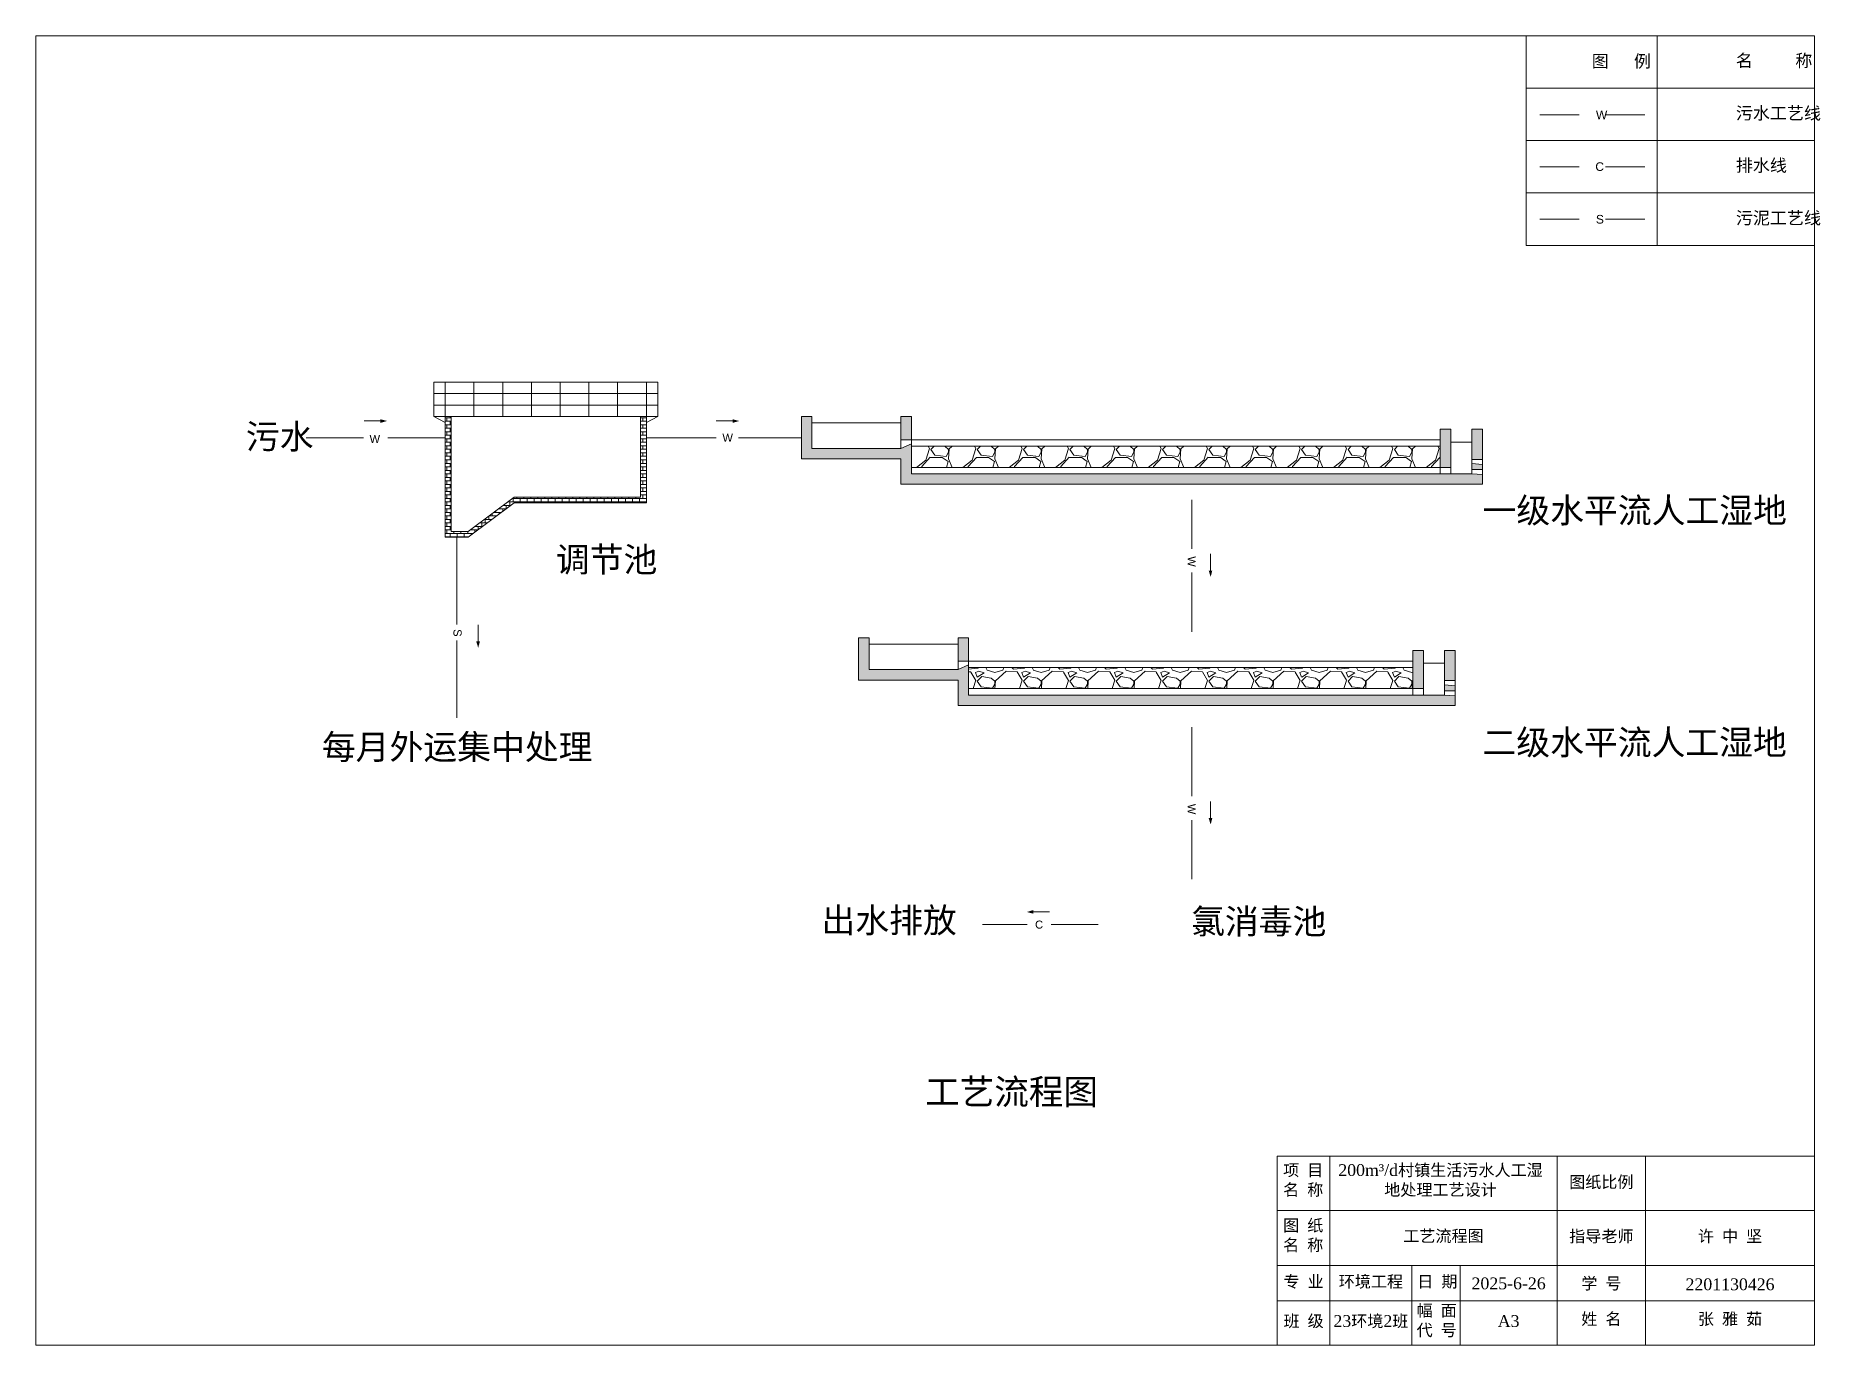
# Model space of a CAD drawing. Header units: millimetres. Extents: x 318 to 709, y 420 to 707.
import ezdxf

# ---------------------------------------------------------------- set-up
doc = ezdxf.new("R2010")
doc.units = ezdxf.units.MM
doc.header["$LTSCALE"] = 0.5
for name, color, linetype in [('PDF_几何图形', 7, 'Continuous'), ('PDF_实体填充', 7, 'Continuous'), ('PDF_文字', 7, 'Continuous'), ('图层1', 142, 'Continuous'), ('标注', 7, 'Continuous'), ('细实线', 7, 'Continuous')]:
    doc.layers.add(name, color=color, linetype=linetype)
doc.layers.add('粗实线', color=7, linetype='Continuous', lineweight=50)
doc.styles.add('PDF ArialMT', font='arial.ttf')
doc.styles.add('PDF MicrosoftYaHei', font='arial.ttf')
doc.styles.add('PDF SimSun', font='SimSun.ttf')

msp = doc.modelspace()

# ---------------------------------------------------------------- hatches: boundary and pattern name
at = {"layer": '粗实线', "lineweight": 0, "transparency": 33554559}
h = msp.add_hatch(dxfattribs=at)
h.set_pattern_fill('AR-B816', color=0, scale=0.0048)
h.paths.add_polyline_path([(522.62, 568.74), (520.3, 567.72), (500.82, 567.72), (500.82, 574.68), (498.5, 574.68), (498.5, 565.4), (500.82, 565.4), (520.3, 565.4), (520.3, 562.15), (520.3, 559.84), (629.3, 559.84), (629.3, 561.96), (626.98, 562.15), (622.34, 562.15), (620.02, 562.15), (522.62, 562.15)])
h.paths.add_polyline_path([(522.62, 574.68), (520.3, 574.68), (520.3, 569.58), (522.62, 569.58), (522.62, 569.67)], flags=17)
h.paths.add_polyline_path([(622.34, 571.9), (620.02, 571.9), (620.02, 563.55), (622.34, 563.55)], flags=17)
h.paths.add_polyline_path([(629.3, 571.9), (626.98, 571.9), (626.98, 565.31), (629.3, 565.31)], flags=17)
h.paths.add_polyline_path([(629.3, 564.18), (626.98, 564.38), (626.98, 563.08), (629.3, 563.08)], flags=17)
h.paths.add_polyline_path([(488.27, 623.17), (485.95, 623.17), (485.95, 613.89), (488.27, 613.89), (507.75, 613.89), (507.75, 610.65), (507.75, 608.33), (635.31, 608.33), (635.31, 610.45), (632.99, 610.65), (628.35, 610.65), (626.03, 610.65), (510.07, 610.65), (510.07, 617.23), (507.75, 616.21), (488.27, 616.21)])
h.paths.add_polyline_path([(507.75, 618.07), (507.75, 623.17), (510.07, 623.17), (510.07, 618.07)], flags=17)
h.paths.add_polyline_path([(626.03, 612.04), (626.03, 620.39), (628.35, 620.39), (628.35, 612.04)], flags=17)
h.paths.add_polyline_path([(635.31, 613.8), (635.31, 620.39), (632.99, 620.39), (632.99, 613.8)], flags=17)
h.paths.add_polyline_path([(635.31, 611.57), (632.99, 611.57), (632.99, 612.87), (635.31, 612.67)], flags=17)
at = {"layer": '细实线', "lineweight": 0, "ltscale": 0.02, "transparency": 33554559}
h = msp.add_hatch(dxfattribs=at)
h.set_pattern_fill('AR-B816', color=0, scale=0.00378)
h.set_pattern_definition([(0, (-171.7951, -160.634), (0, 0.768179), []), (90, (-171.7951, -160.634), (-0.768179, 0.768179), [0.768179, -0.768179])])
h.paths.add_polyline_path([(409.13, 597.97), (409.13, 623.17), (407.87, 623.17), (407.87, 596.71), (412.91, 596.71), (422.99, 604.27), (451.97, 604.27), (451.97, 623.17), (450.71, 623.17), (450.71, 605.53), (422.99, 605.53), (412.91, 597.97)])
at = {"layer": '细实线', "lineweight": 0, "transparency": 33554562}
h = msp.add_hatch(dxfattribs=at)
h.set_pattern_fill('GRAVEL', color=256, scale=0.4)
h.paths.add_polyline_path([(626.03, 616.68), (510.07, 616.68), (510.07, 612.04), (626.03, 612.04)])
h = msp.add_hatch(dxfattribs=at)
h.set_pattern_fill('GRAVEL', color=256, scale=0.4)
h.paths.add_polyline_path([(620.02, 568.18), (522.62, 568.18), (522.62, 563.55), (620.02, 563.55)])

# ---------------------------------------------------------------- linework, layer by layer
at = {"layer": 'PDF_几何图形', "color": 0, "lineweight": 0}
for p, q in [((644.88, 706.64), (644.88, 660.67)), ((708.07, 706.64), (673.62, 706.64)), ((673.62, 706.64), (673.62, 660.67)), ((708.07, 660.67), (708.07, 706.64)), ((644.88, 660.67), (708.07, 660.67)), ((450.71, 623.17), (420.24, 623.17))]:
    msp.add_line(p, q, dxfattribs=at)
for points in [[(673.62, 706.64), (644.88, 706.64), (644.88, 695.16), (708.07, 695.16), (708.07, 683.68), (644.88, 683.68), (644.88, 672.19), (708.07, 672.19)], [(647.89, 689.29), (656.52, 689.29)], [(662.26, 689.29), (670.9, 689.29)], [(647.89, 677.94), (656.52, 677.94)], [(662.26, 677.94), (670.9, 677.94)], [(647.89, 666.4), (656.52, 666.4)], [(662.26, 666.4), (670.9, 666.4)], [(390.08, 622.21), (391.84, 622.21), (393.66, 622.21)], [(412.91, 596.71), (422.99, 604.27), (451.97, 604.27), (451.97, 623.17), (450.71, 623.17), (450.71, 605.53), (422.99, 605.53), (412.91, 597.97)], [(467.3, 622.21), (469.06, 622.21), (470.88, 622.21)], [(377.38, 618.53), (389.98, 618.53)], [(395.27, 618.53), (407.87, 618.53)], [(451.97, 618.53), (456.56, 618.53), (467.28, 618.53)], [(472.19, 618.53), (485.95, 618.53)], [(571.53, 604.92), (571.53, 594.2)], [(410.39, 577.64), (410.39, 596.71)], [(575.69, 593.07), (575.69, 591.31), (575.69, 589.42)], [(571.53, 576.01), (571.53, 588.98)], [(415.1, 577.54), (415.1, 575.78), (415.1, 573.89)], [(410.39, 574.1), (410.39, 557.15)], [(571.53, 555.14), (571.53, 539.95)], [(575.69, 538.81), (575.69, 537.05), (575.69, 535.17)], [(571.53, 521.76), (571.53, 534.72)], [(540.38, 514.6), (538.68, 514.6), (536.79, 514.6)], [(525.67, 511.83), (527.59, 511.83), (535.48, 511.83)], [(540.71, 511.83), (551.05, 511.83)]]:
    msp.add_lwpolyline(points, dxfattribs=at)
at = {"layer": 'PDF_实体填充', "color": 0, "lineweight": 0, "transparency": 33554559}
for points in [[(393.66, 622.58), (395.12, 622.21), (393.66, 621.79)], [(470.88, 622.58), (472.34, 622.21), (470.88, 621.79)], [(576.05, 589.42), (575.69, 588.03), (575.26, 589.42)], [(415.46, 573.89), (415.1, 572.5), (414.67, 573.89)], [(576.05, 535.17), (575.69, 533.77), (575.26, 535.17)], [(536.79, 514.23), (535.4, 514.6), (536.79, 515.02)]]:
    msp.add_solid(points, dxfattribs=at)
at = {"layer": '图层1', "color": 0, "lineweight": 0}
for p, q in [((626.03, 618.07), (510.07, 618.07)), ((510.07, 616.68), (626.03, 616.68)), ((510.07, 612.04), (626.03, 612.04)), ((632.99, 610.65), (632.99, 611.57)), ((620.02, 569.58), (522.62, 569.58)), ((522.62, 568.18), (620.02, 568.18)), ((522.62, 563.55), (620.02, 563.55)), ((626.98, 563.08), (626.98, 564.38)), ((626.98, 564.38), (629.3, 564.18))]:
    msp.add_line(p, q, dxfattribs=at)
msp.add_lwpolyline([(635.31, 611.57), (632.99, 611.57), (632.99, 612.87), (635.31, 612.67)], close=True, dxfattribs=at)
for points in [[(626.98, 565.31), (629.3, 565.31), (629.3, 571.9), (626.98, 571.9), (626.98, 565.31), (626.98, 562.15), (626.98, 563.08), (629.3, 563.08), (629.3, 561.96)], [(629.3, 565.31), (629.3, 564.18), (629.3, 563.08)]]:
    msp.add_lwpolyline(points, dxfattribs=at)
at = {"layer": '标注', "color": 0, "lineweight": 0}
for p, q in [((488.27, 616.21), (488.27, 621.78)), ((488.27, 621.78), (507.75, 621.78)), ((507.75, 621.78), (507.75, 616.21)), ((507.75, 616.21), (488.27, 616.21)), ((507.75, 616.21), (507.75, 618.07)), ((510.07, 617.23), (510.07, 618.16)), ((510.07, 618.07), (510.07, 610.65)), ((632.99, 617.6), (628.35, 617.6)), ((626.03, 610.65), (626.03, 612.04)), ((628.35, 610.65), (628.35, 612.04)), ((632.99, 613.8), (632.99, 610.65)), ((635.31, 612.67), (635.31, 613.8)), ((635.31, 610.65), (635.31, 611.57)), ((635.31, 610.45), (635.31, 610.65)), ((500.82, 573.29), (520.3, 573.29)), ((520.3, 573.29), (520.3, 567.72)), ((520.3, 567.72), (500.82, 567.72)), ((522.62, 568.74), (520.3, 567.72)), ((522.62, 569.58), (522.62, 562.15)), ((626.98, 569.11), (622.34, 569.11)), ((622.34, 563.55), (620.02, 563.55)), ((651.63, 461.06), (651.63, 419.64)), ((619.82, 437.16), (619.82, 419.64)), ((630.42, 437.16), (630.42, 419.64)), ((708.07, 429.41), (590.3, 429.41))]:
    msp.add_line(p, q, dxfattribs=at)
for points in [[(488.27, 623.17), (485.95, 623.17), (485.95, 613.89), (488.27, 613.89), (507.75, 613.89), (507.75, 610.65), (507.75, 608.33), (635.31, 608.33), (635.31, 610.45), (632.99, 610.65), (628.35, 610.65), (626.03, 610.65), (510.07, 610.65), (510.07, 617.23), (507.75, 616.21), (488.27, 616.21)], [(507.75, 618.07), (507.75, 623.17), (510.07, 623.17), (510.07, 618.07)], [(626.03, 612.04), (626.03, 620.39), (628.35, 620.39), (628.35, 612.04)], [(635.31, 613.8), (635.31, 620.39), (632.99, 620.39), (632.99, 613.8)], [(590.3, 461.06), (590.3, 419.64), (708.07, 419.64), (708.07, 461.06), (665.56, 461.06)]]:
    msp.add_lwpolyline(points, close=True, dxfattribs=at)
for points in [[(522.62, 569.58), (522.62, 574.68), (520.3, 574.68), (520.3, 569.58), (520.3, 567.72), (500.82, 567.72), (500.82, 574.68), (498.5, 574.68), (498.5, 565.4), (500.82, 565.4), (520.3, 565.4), (520.3, 562.15), (520.3, 559.84), (629.3, 559.84)], [(629.3, 559.84), (629.3, 561.96), (626.98, 562.15), (622.34, 562.15), (620.02, 562.15), (620.02, 563.55), (620.02, 571.9), (622.34, 571.9), (622.34, 563.55), (622.34, 562.15)], [(620.02, 562.15), (522.62, 562.15), (522.62, 568.74), (522.62, 569.67)], [(601.83, 461.06), (601.83, 437.16), (601.83, 419.64)], [(671.07, 461.06), (671.07, 449.19), (671.07, 419.64)], [(590.3, 449.19), (651.63, 449.19), (708.07, 449.19)], [(590.3, 437.16), (651.63, 437.16), (708.07, 437.16)]]:
    msp.add_lwpolyline(points, dxfattribs=at)
at = {"layer": '粗实线', "color": 0, "lineweight": 0}
for p, q in [((407.87, 630.73), (405.35, 630.73)), ((405.35, 630.73), (405.35, 623.17)), ((407.87, 628.21), (407.87, 630.73)), ((407.87, 630.73), (451.97, 630.73)), ((414.17, 630.73), (414.17, 623.17)), ((420.47, 630.73), (420.47, 623.17)), ((426.77, 630.73), (426.77, 623.17)), ((433.07, 630.73), (433.07, 623.17)), ((439.37, 630.73), (439.37, 623.17)), ((445.67, 630.73), (445.67, 623.17)), ((451.97, 630.73), (451.97, 628.21)), ((451.97, 630.73), (454.49, 630.73)), ((454.49, 630.73), (454.49, 623.17)), ((407.87, 628.21), (405.35, 628.21)), ((407.87, 625.69), (407.87, 628.21)), ((407.87, 628.21), (451.97, 628.21)), ((451.97, 628.21), (451.97, 625.69)), ((451.97, 628.21), (454.49, 628.21)), ((407.87, 625.69), (405.35, 625.69)), ((405.35, 623.17), (407.87, 623.17)), ((405.35, 623.17), (407.87, 621.91)), ((407.87, 623.17), (407.87, 625.69)), ((407.87, 625.69), (451.97, 625.69)), ((409.13, 623.17), (420.24, 623.17)), ((451.97, 625.69), (451.97, 623.17)), ((451.97, 625.69), (454.49, 625.69)), ((454.49, 623.17), (451.97, 623.17)), ((454.49, 623.17), (451.97, 621.91)), ((407.87, 596.71), (412.91, 596.71)), ((409.13, 597.97), (412.91, 597.97))]:
    msp.add_line(p, q, dxfattribs=at)
at = {"layer": '粗实线', "lineweight": 0}
msp.add_line((522.62, 569.58), (520.3, 569.58), dxfattribs=at)
at = {"layer": '粗实线', "color": 0, "lineweight": 0}
msp.add_lwpolyline([(318.07, 419.64), (708.07, 419.64), (708.07, 706.64), (318.07, 706.64)], close=True, dxfattribs=at)
msp.add_lwpolyline([(409.13, 597.97), (409.13, 623.17), (407.87, 623.17), (407.87, 596.71)], dxfattribs=at)

# ---------------------------------------------------------------- texts
at = {"layer": 'PDF_文字', "color": 0, "lineweight": 0, "attachment_point": 4}
for s, insert, char_height, style in [('\\pxqc;{\\fSimSun|b0|i0|c134|p2;图   例}', (659.25, 700.9), 2.7191, 'PDF MicrosoftYaHei'), ('\\pxqc;{\\fSimSun|b0|i0|c134|p2;名     称}', (690.85, 701.04), 2.735, 'PDF MicrosoftYaHei'), ('\\pxqc;  W', (658.69, 689.29), 1.896, 'PDF MicrosoftYaHei'), ('\\pxqc;{\\fSimSun|b0|i0|c134|p2;污水工艺线}', (690.85, 689.52), 2.735, 'PDF MicrosoftYaHei'), ('\\pxqc;  C', (658.56, 677.94), 1.896, 'PDF MicrosoftYaHei'), ('\\pxqc;{\\fSimSun|b0|i0|c134|p2;排水线}', (690.85, 678.08), 2.735, 'PDF MicrosoftYaHei'), ('\\pxqc;  S', (658.68, 666.4), 1.896, 'PDF MicrosoftYaHei'), ('\\pxqc;{\\fSimSun|b0|i0|c134|p2;污泥工艺线}', (690.85, 666.55), 2.735, 'PDF MicrosoftYaHei'), ('\\pxqc;污水', (364.14, 618.49), 5.436, 'PDF SimSun'), ('  W', (389.92, 618.27), 1.749, 'PDF MicrosoftYaHei'), ('  W', (467.28, 618.53), 1.749, 'PDF MicrosoftYaHei'), ('\\pxqc;一级水平流人工湿地', (635.31, 602.31), 5.4358, 'PDF SimSun'), ('\\pxqc;调节池', (432.12, 591.56), 5.436, 'PDF SimSun'), ('\\pxqc;二级水平流人工湿地', (635.29, 551.47), 5.4358, 'PDF SimSun'), ('  C', (535.83, 511.83), 1.749, 'PDF MicrosoftYaHei'), ('\\pxqc;氯消毒池', (571.4, 512.23), 5.436, 'PDF SimSun'), ('\\pxqc;工艺流程图', (513.07, 474.9), 5.5606, 'PDF SimSun')]:
    msp.add_mtext(s, dxfattribs=dict(at, insert=insert, char_height=char_height, style=style))
at = {"layer": 'PDF_文字', "color": 0, "lineweight": 0, "attachment_point": 4, "rotation": 270}
for s, insert, char_height, style in [('  W', (571.53, 593.92), 1.749, 'PDF MicrosoftYaHei'), ('S', (410.55, 576.6), 1.79, 'PDF ArialMT'), ('  W', (571.53, 539.66), 1.749, 'PDF MicrosoftYaHei')]:
    msp.add_mtext(s, dxfattribs=dict(at, insert=insert, char_height=char_height, style=style))
at = {"layer": 'PDF_文字', "color": 0, "lineweight": 0, "attachment_point": 1, "style": 'PDF SimSun'}
for s, width, gutter_width, insert, char_height in [('\\pxqc;每月外运集中处理', 66.131, 22.05, (377.42, 553.49), 5.4358), ('出水排放', 39.77, 26.57, (490.36, 515.5), 5.436)]:
    msp.add_mtext_dynamic_manual_height_columns(s, width=width, gutter_width=gutter_width, heights=[0], dxfattribs=dict(at, insert=insert, char_height=char_height))
at = {"layer": '标注', "color": 0, "lineweight": 0, "attachment_point": 1}
for s, width, heights, insert, char_height in [('{\\fSimSun|b0|i0|c134|p2;项 目\\P名 称}', 9.0151, [9.93], (591.58, 459.33), 2.5845), ('\\pxqc;{\\fTimes New Roman|b0|i0|c0|p18;200m³/d\\fSimSun|b0|i0|c134|p2;村镇生活污水人工湿地处理工艺设计}', 45.7955, [0], (603.19, 459.33), 2.5845), ('\\pxqc;{\\fSimSun|b0|i0|c134|p2;图纸比例}', 19.4446, [0], (651.63, 456.72), 2.5845), ('{\\fSimSun|b0|i0|c134|p2;图 纸\\P名 称}', 10.7439, [0], (591.58, 447.21), 2.5845), ('\\pxqc;{\\fSimSun|b0|i0|c134|p2;工艺流程图}', 49.7939, [0], (601.83, 444.89), 2.5845), ('\\pxqc;{\\fSimSun|b0|i0|c134|p2;指导老师}', 19.4446, [0], (651.63, 444.84), 2.5845), ('\\pxqc;{\\fSimSun|b0|i0|c134|p2;许 中 坚}', 36.9996, [0], (671.07, 444.84), 2.5845), ('\\pxqc;{\\fSimSun|b0|i0|c134|p2;专 业}', 11.5357, [0], (590.3, 434.91), 2.5845), ('\\pxqc;{\\fSimSun|b0|i0|c134|p2;环境工程}', 17.9897, [0], (601.83, 434.91), 2.5845), ('\\pxqc;{\\fSimSun|b0|i0|c134|p2;日 期}', 9.5659, [0], (620.61, 434.91), 2.5845), ('\\pxqc;{\\fTimes New Roman|b0|i0|c0|p18;2025-6-26}', 21.2088, [0], (630.42, 434.5), 2.5845), ('\\pxqc;{\\fSimSun|b0|i0|c134|p2;学 号}', 19.4446, [0], (651.63, 434.5), 2.5845), ('\\pxqc;{\\fTimes New Roman|b0|i0|c0|p18;2201130426}', 36.9996, [0], (671.07, 434.3), 2.5845), ('\\pxqc;{\\fSimSun|b0|i0|c134|p2;班 级}', 11.5357, [0], (590.3, 426.25), 2.5845), ('\\pxqc;{\\fTimes New Roman|b0|i0|c0|p18;23\\fSimSun|b0|i0|c134|p2;环境\\fTimes New Roman|b0|i0|c0|p18;2\\fSimSun|b0|i0|c134|p2;班}', 17.9897, [0], (601.83, 426.25), 2.58454), ('{\\fSimSun|b0|i0|c134|p2;幅 面代 号}', 9.9427, [0], (620.85, 428.57), 2.5845), ('\\pxqc;{\\fSimSun|b0|i0|c134|p2;姓 名}', 19.4446, [0], (651.63, 426.72), 2.5845), ('\\pxqc;{\\fSimSun|b0|i0|c134|p2;张 雅 茹}', 36.9996, [0], (671.07, 426.72), 2.5845), ('\\pxqc;{\\fTimes New Roman|b0|i0|c0|p18;A3}', 21.2088, [0], (630.42, 426.25), 2.5845)]:
    msp.add_mtext_dynamic_manual_height_columns(s, width=width, gutter_width=17.23, heights=heights, dxfattribs=dict(at, insert=insert, char_height=char_height))

doc.saveas('drawing.dxf')
